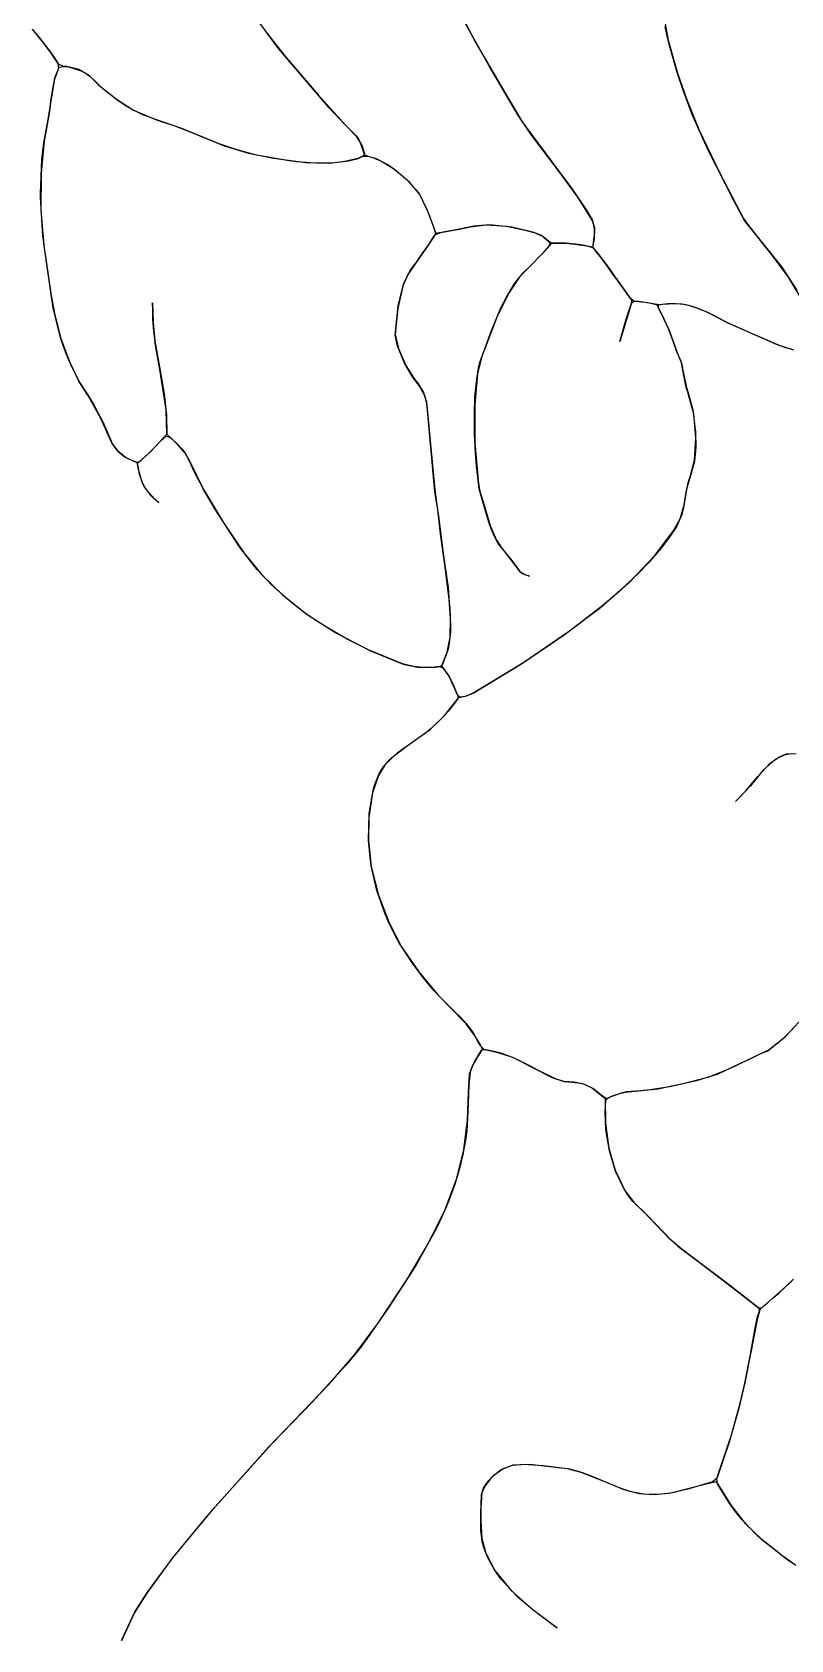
# Model space of a CAD drawing. Extents: x 0 to 8.8, y 0.1 to 11.
# Drawn here: x 0.265 to 1.651, y 2.669 to 5.606 of the extents above; entities that cross this region are included whole.
import ezdxf

# ---------------------------------------------------------------- set-up
doc = ezdxf.new("R2010")
doc.units = 0

msp = doc.modelspace()

# ---------------------------------------------------------------- linework, layer by layer
for points in [[(1.0329, 5.6666), (1.0761, 5.5851), (1.1256, 5.4999), (1.1601, 5.4419), (1.2157, 5.3663), (1.2517, 5.3183), (1.2779, 5.279), (1.2875, 5.2629), (1.2918, 5.2484), (1.2914, 5.228), (1.2886, 5.213), (1.2678, 5.2169), (1.257, 5.2184), (1.2398, 5.2199), (1.2215, 5.2203), (1.2134, 5.2202), (1.2079, 5.224), (1.1951, 5.2339), (1.1813, 5.2396), (1.1416, 5.2493), (1.0997, 5.2536), (1.0715, 5.2515), (1.0388, 5.2446), (1.0022, 5.2381), (0.9977, 5.2505), (0.9928, 5.2643), (0.9885, 5.2755), (0.9732, 5.3089), (0.9545, 5.3308), (0.947, 5.3379), (0.9275, 5.3541), (0.9143, 5.363), (0.8939, 5.374), (0.8828, 5.3775), (0.8727, 5.3807), (0.8641, 5.4049), (0.858, 5.4142), (0.8354, 5.4373), (0.8075, 5.4674), (0.7355, 5.5513), (0.7145, 5.5757), (0.6796, 5.6238)], [(0.2648, 5.6109), (0.2711, 5.6036), (0.2774, 5.5961), (0.2986, 5.5688), (0.3061, 5.5576), (0.3119, 5.5487), (0.313, 5.5393), (0.3056, 5.52), (0.2992, 5.4801), (0.2958, 5.4568), (0.2865, 5.4065), (0.2811, 5.348), (0.2809, 5.2806), (0.2859, 5.2168), (0.2998, 5.1248), (0.306, 5.0891), (0.308, 5.0818), (0.3169, 5.0462), (0.3357, 4.9975), (0.3517, 4.9652), (0.3661, 4.9435), (0.3766, 4.9263), (0.3856, 4.9099), (0.3937, 4.8936), (0.4117, 4.853), (0.4218, 4.8397), (0.4345, 4.8293), (0.4559, 4.8195), (0.458, 4.8131), (0.4605, 4.7986), (0.465, 4.7848), (0.472, 4.7716), (0.4887, 4.7524), (0.496, 4.7462), (0.4867, 4.7542), (0.4823, 4.7585), (0.4688, 4.7769), (0.4656, 4.7834), (0.4584, 4.8093), (0.4575, 4.8189), (0.4641, 4.8241), (0.4803, 4.8385), (0.4984, 4.8579), (0.5095, 4.8679), (0.5166, 4.8651), (0.5327, 4.8509), (0.5383, 4.8444), (0.5443, 4.8365), (0.5528, 4.8213), (0.5773, 4.7714), (0.6151, 4.7087), (0.652, 4.6537), (0.6851, 4.6139), (0.7221, 4.5777), (0.7672, 4.5419), (0.8206, 4.5078), (0.8831, 4.4759), (0.9425, 4.4512), (0.9687, 4.446), (1.0018, 4.446), (1.0092, 4.447), (1.0158, 4.4441), (1.0267, 4.4287), (1.0323, 4.4165), (1.0385, 4.4022), (1.0436, 4.3904), (1.0361, 4.38), (1.03, 4.3721), (1.0248, 4.3657), (1.0146, 4.3539), (0.9938, 4.3336), (0.9832, 4.3252), (0.9317, 4.2888), (0.9097, 4.2679), (0.8972, 4.2477), (0.8863, 4.2162), (0.8798, 4.1712), (0.8792, 4.1295), (0.8843, 4.0818), (0.8973, 4.0292), (0.9166, 3.9791), (0.9392, 3.935), (0.9708, 3.8895), (1.0059, 3.8472), (1.037, 3.816), (1.0477, 3.8059), (1.0579, 3.7942), (1.0626, 3.7882), (1.0671, 3.7819), (1.0714, 3.7756), (1.0754, 3.769), (1.0831, 3.7557), (1.0869, 3.7488), (1.0841, 3.7435), (1.0794, 3.7357), (1.0689, 3.7178), (1.0647, 3.706), (1.0625, 3.6831), (1.0608, 3.6337), (1.0585, 3.5989), (1.0569, 3.5856), (1.0515, 3.5558), (1.0487, 3.5426), (1.0447, 3.5276), (1.0363, 3.4999), (1.0314, 3.4863), (1.0262, 3.4728), (1.0209, 3.4593), (1.015, 3.446), (1.0089, 3.4329), (1.0027, 3.4198), (0.9658, 3.3531), (0.9162, 3.2767), (0.8764, 3.2191), (0.8695, 3.2098), (0.8631, 3.2014), (0.838, 3.1709), (0.7768, 3.1042), (0.7025, 3.0274), (0.5878, 2.8991), (0.5207, 2.8181), (0.4744, 2.7547), (0.4509, 2.7179), (0.428, 2.6676)], [(0.6905, 5.6079), (0.725, 5.5637), (0.787, 5.4911), (0.8376, 5.4352), (0.8564, 5.4161), (0.8603, 5.4112), (0.8673, 5.3982), (0.8716, 5.3831), (0.8687, 5.3791), (0.8596, 5.3748), (0.8357, 5.3692), (0.8126, 5.3666), (0.804, 5.3661), (0.7969, 5.3661), (0.7899, 5.3661), (0.7829, 5.3663), (0.7478, 5.369), (0.7341, 5.3705), (0.6745, 5.3808), (0.6393, 5.3904), (0.6062, 5.4016), (0.5383, 5.4295), (0.4886, 5.4464), (0.4669, 5.4549), (0.4558, 5.46), (0.4487, 5.4637), (0.4368, 5.4706), (0.4211, 5.481), (0.4096, 5.4897), (0.4004, 5.4968), (0.3841, 5.5114), (0.3698, 5.5256), (0.35, 5.5371), (0.3284, 5.5427), (0.3206, 5.5432), (0.3129, 5.547), (0.2996, 5.5674), (0.2856, 5.5859), (0.2719, 5.6026), (0.2651, 5.6106)], [(1.6512, 5.0264), (1.6459, 5.028), (1.6408, 5.0293), (1.6318, 5.0325), (1.6226, 5.0361), (1.5764, 5.0566), (1.5311, 5.0764), (1.4976, 5.0941), (1.4711, 5.1046), (1.4518, 5.1089), (1.4309, 5.11), (1.4099, 5.1076), (1.3731, 5.1137), (1.364, 5.114), (1.3571, 5.1198), (1.3429, 5.1399), (1.3245, 5.1657), (1.315, 5.1789), (1.3048, 5.1927), (1.2945, 5.2056), (1.2891, 5.2119), (1.2921, 5.2355), (1.2921, 5.245), (1.2909, 5.2533), (1.2885, 5.2608), (1.2841, 5.2686), (1.2615, 5.3043), (1.2267, 5.3518), (1.1758, 5.4191), (1.1508, 5.4562), (1.1475, 5.4616), (1.1002, 5.5431), (1.0544, 5.6244)], [(1.4192, 5.6304), (1.4265, 5.591), (1.4437, 5.5305), (1.46, 5.4838), (1.4831, 5.4263), (1.5195, 5.3504), (1.5594, 5.2742), (1.564, 5.2655), (1.5713, 5.2547), (1.5891, 5.2324), (1.6069, 5.2104), (1.6341, 5.1765), (1.6624, 5.133)], [(1.6718, 5.1154), (1.6464, 5.1584), (1.6146, 5.2009), (1.6091, 5.2074), (1.5995, 5.2193), (1.5882, 5.2335), (1.5657, 5.2619), (1.5479, 5.2955), (1.4985, 5.3928), (1.4703, 5.4555), (1.454, 5.4999), (1.4431, 5.5322), (1.4288, 5.5814), (1.4247, 5.5984), (1.4212, 5.6157)], [(1.6551, 3.7857), (1.6345, 3.7658), (1.6113, 3.7471), (1.581, 3.7328), (1.5474, 3.7165), (1.5313, 3.7089), (1.4991, 3.6964), (1.4461, 3.6831), (1.4287, 3.6794), (1.3937, 3.6737), (1.376, 3.6718), (1.3502, 3.6699), (1.3404, 3.668), (1.3221, 3.6615), (1.3138, 3.6573), (1.306, 3.663), (1.2892, 3.6764), (1.2725, 3.6844), (1.254, 3.6879), (1.2361, 3.6891), (1.2206, 3.6938), (1.1883, 3.7095), (1.1726, 3.718), (1.1475, 3.7306), (1.139, 3.7341), (1.1211, 3.7405), (1.1115, 3.7432), (1.0907, 3.7477), (1.0842, 3.7535), (1.0791, 3.7628), (1.0737, 3.7717), (1.0572, 3.7951), (1.026, 3.8268), (0.9986, 3.8555), (0.9791, 3.8789), (0.9605, 3.9033), (0.952, 3.9159), (0.9356, 3.9413), (0.9284, 3.9546), (0.9153, 3.9816), (0.9091, 3.9962), (0.8946, 4.0377), (0.8841, 4.0831), (0.8819, 4.0984), (0.8792, 4.13), (0.8803, 4.1787), (0.8874, 4.2207), (0.8893, 4.2282), (0.8995, 4.2526), (0.9026, 4.2582), (0.9062, 4.2634), (0.9176, 4.2765), (0.922, 4.2807), (0.95, 4.3023), (0.9924, 4.3325), (1.019, 4.3589), (1.0352, 4.3788), (1.0441, 4.3905), (1.0579, 4.3932), (1.0706, 4.3984), (1.1585, 4.4518), (1.2366, 4.5048), (1.3027, 4.5548), (1.3581, 4.6033), (1.4023, 4.65), (1.4358, 4.6939), (1.4487, 4.7168), (1.4557, 4.7422), (1.4591, 4.7654), (1.463, 4.7826), (1.4648, 4.7885), (1.4665, 4.7937), (1.4747, 4.8238), (1.477, 4.8647), (1.4733, 4.9086), (1.4644, 4.9406), (1.4622, 4.9479), (1.4601, 4.9549), (1.4582, 4.9626), (1.4502, 5.0041), (1.4414, 5.025), (1.4386, 5.0323), (1.4355, 5.0412), (1.4273, 5.0638), (1.4191, 5.0809), (1.4087, 5.1023), (1.4089, 5.1074), (1.4164, 5.1085), (1.4388, 5.1101), (1.4476, 5.1096), (1.4559, 5.1085), (1.4635, 5.1068), (1.4706, 5.1048), (1.477, 5.1028), (1.4941, 5.0959), (1.5016, 5.0925), (1.5069, 5.0897), (1.5199, 5.083), (1.5365, 5.0743), (1.6271, 5.0347), (1.6553, 5.0256)], [(1.6604, 4.2874), (1.6418, 4.2866), (1.622, 4.2771), (1.5996, 4.257), (1.5769, 4.2293), (1.5564, 4.2069), (1.5493, 4.2005), (1.5686, 4.2198), (1.5898, 4.2455), (1.613, 4.2703), (1.6284, 4.2811), (1.6387, 4.2856), (1.6517, 4.2878)], [(1.6516, 3.3235), (1.6028, 3.2804), (1.5976, 3.2756), (1.5924, 3.275), (1.5924, 3.2749), (1.5924, 3.2749), (1.5607, 3.3), (1.5479, 3.3098), (1.5407, 3.3154), (1.5111, 3.3379), (1.452, 3.382), (1.4297, 3.4011), (1.3809, 3.4521), (1.3622, 3.47), (1.3542, 3.4801), (1.3473, 3.4905), (1.3441, 3.4959), (1.3305, 3.5251), (1.3194, 3.5626), (1.3128, 3.6008), (1.3112, 3.6325), (1.3126, 3.6547), (1.3181, 3.6597), (1.3374, 3.6672), (1.3486, 3.6697), (1.354, 3.6704), (1.408, 3.6759), (1.4783, 3.6908), (1.5165, 3.7026), (1.5588, 3.7223), (1.5762, 3.7307), (1.596, 3.7399), (1.6085, 3.7453), (1.6406, 3.7715), (1.6817, 3.8153)], [(0.4282, 2.6681), (0.4522, 2.7204), (0.4756, 2.7566), (0.5215, 2.819), (0.5952, 2.9076), (0.6964, 3.0209), (0.8058, 3.1351), (0.8537, 3.1899), (0.8961, 3.2473), (0.9494, 3.327), (0.9889, 3.3936), (1.019, 3.4555), (1.0402, 3.5126), (1.0532, 3.5643), (1.06, 3.6187), (1.0617, 3.6692), (1.0639, 3.7027), (1.0689, 3.7177), (1.0722, 3.724), (1.0858, 3.7462), (1.0916, 3.7475), (1.113, 3.7428), (1.1385, 3.7344), (1.1457, 3.7314), (1.1525, 3.7284), (1.1603, 3.7246), (1.1717, 3.7185), (1.1775, 3.7155), (1.2158, 3.6959), (1.2363, 3.6891), (1.2519, 3.688), (1.267, 3.6862), (1.2728, 3.6843), (1.2883, 3.6769), (1.3117, 3.6581), (1.3118, 3.6129), (1.3184, 3.5672), (1.3299, 3.5269), (1.3474, 3.4902), (1.3651, 3.4669), (1.3895, 3.4438), (1.4319, 3.3991), (1.4444, 3.3882), (1.4879, 3.3554), (1.5343, 3.3203), (1.5454, 3.3118), (1.5658, 3.296), (1.5918, 3.2755), (1.5934, 3.2694), (1.5888, 3.2541), (1.5787, 3.2003), (1.5759, 3.1858), (1.5664, 3.1384), (1.555, 3.0898), (1.538, 3.0304), (1.5152, 2.9637), (1.5075, 2.9577), (1.4622, 2.9446), (1.4483, 2.9411), (1.4371, 2.9385), (1.427, 2.9368), (1.4065, 2.9346), (1.3817, 2.9354), (1.3684, 2.9375), (1.3566, 2.9404), (1.3459, 2.9439), (1.336, 2.9475), (1.2803, 2.9709), (1.2648, 2.976), (1.2468, 2.9812), (1.2366, 2.9822), (1.1736, 2.9897), (1.1429, 2.988), (1.1213, 2.9795), (1.1036, 2.9656), (1.0914, 2.95), (1.0864, 2.9379), (1.0844, 2.9101), (1.0844, 2.903), (1.0844, 2.8857), (1.086, 2.8546), (1.0934, 2.8276), (1.1099, 2.7959), (1.1397, 2.7596), (1.1769, 2.7262), (1.217, 2.6958), (1.2237, 2.6909), (1.2181, 2.695), (1.1791, 2.7241), (1.1522, 2.7473), (1.139, 2.7603), (1.1208, 2.7808), (1.1093, 2.7969), (1.0958, 2.8215), (1.0891, 2.8399), (1.0867, 2.8495), (1.0845, 2.8693), (1.0842, 2.8894), (1.0842, 2.8995), (1.0857, 2.9346), (1.0893, 2.9461), (1.0977, 2.9591), (1.108, 2.9698), (1.1254, 2.9819), (1.1429, 2.988), (1.1495, 2.9891), (1.1625, 2.99), (1.1985, 2.9874), (1.242, 2.9822), (1.2667, 2.9756), (1.3123, 2.9579), (1.3455, 2.9441), (1.3737, 2.9365), (1.4008, 2.9345), (1.4316, 2.9376), (1.4909, 2.9528), (1.5144, 2.9585), (1.5418, 2.9143), (1.5674, 2.8816), (1.5967, 2.8532), (1.6426, 2.8174), (1.6597, 2.8059)], [(1.6529, 2.8101), (1.6445, 2.8159), (1.6361, 2.822), (1.6035, 2.8475), (1.5959, 2.8539), (1.5884, 2.8606), (1.5615, 2.8885), (1.5527, 2.8994), (1.5381, 2.9196), (1.5167, 2.9544), (1.5152, 2.9637), (1.5419, 3.0434), (1.5573, 3.0993), (1.5663, 3.138), (1.5761, 3.1872), (1.5851, 3.2356), (1.5899, 3.26), (1.5954, 3.2736), (1.6015, 3.2793), (1.6078, 3.2848), (1.6184, 3.2938), (1.6288, 3.3026), (1.6555, 3.3277)]]:
    msp.add_lwpolyline(points)
for points in [[(0.3859, 5.5093), (0.417, 5.4842), (0.4498, 5.4631), (0.4886, 5.4464), (0.5006, 5.4425), (0.5238, 5.4349), (0.5504, 5.4246), (0.6158, 5.398), (0.6601, 5.3845), (0.7055, 5.3753), (0.7649, 5.3674), (0.8081, 5.3665), (0.8428, 5.3705), (0.8603, 5.3751), (0.8688, 5.3792), (0.8778, 5.3793), (0.8869, 5.3765), (0.9038, 5.3693), (0.9109, 5.3652), (0.9235, 5.3571), (0.9282, 5.3535), (0.933, 5.3499), (0.9378, 5.3461), (0.9471, 5.3378), (0.9519, 5.3333), (0.9712, 5.312), (0.9865, 5.2806), (1.0008, 5.2418), (1.0019, 5.2386), (0.9991, 5.2332), (0.993, 5.2238), (0.9883, 5.2166), (0.9687, 5.1886), (0.9508, 5.1631), (0.9416, 5.1419), (0.9326, 5.1006), (0.9276, 5.0538), (0.9338, 5.0276), (0.9472, 4.9965), (0.963, 4.9719), (0.969, 4.9644), (0.9794, 4.9474), (0.9853, 4.9304), (1.0001, 4.7695), (1.0035, 4.7467), (1.0079, 4.7176), (1.0154, 4.6533), (1.0244, 4.5912), (1.0261, 4.5729), (1.0268, 4.5636), (1.0276, 4.554), (1.0291, 4.5189), (1.0289, 4.5101), (1.0261, 4.4855), (1.0242, 4.477), (1.0151, 4.4526), (1.0137, 4.4496), (1.0106, 4.4472), (1.0038, 4.4462), (0.9972, 4.4454), (0.9909, 4.4451), (0.9847, 4.445), (0.9788, 4.4451), (0.9729, 4.4455), (0.9672, 4.4461), (0.9615, 4.4469), (0.9412, 4.4516), (0.8804, 4.477), (0.8399, 4.4971), (0.7992, 4.5205), (0.779, 4.5337), (0.7592, 4.5476), (0.7393, 4.5631), (0.7022, 4.5962), (0.6761, 4.624), (0.6676, 4.6338), (0.6436, 4.6653), (0.5996, 4.7331), (0.5771, 4.7718), (0.5714, 4.7822), (0.5656, 4.7936), (0.561, 4.8033), (0.5555, 4.8151), (0.5506, 4.8259), (0.5443, 4.8364), (0.529, 4.8545), (0.511, 4.8712), (0.5096, 4.9158), (0.4982, 4.9896), (0.4901, 5.0335), (0.4862, 5.066), (0.4854, 5.082), (0.4852, 5.0983), (0.4847, 5.111), (0.4857, 5.0755), (0.4888, 5.0419), (0.4974, 4.9943), (0.5061, 4.945), (0.5104, 4.9058), (0.511, 4.8712), (0.488, 4.8468), (0.4776, 4.8358), (0.4602, 4.821), (0.4566, 4.8193), (0.4411, 4.8254), (0.435, 4.829), (0.421, 4.8405), (0.4103, 4.8554), (0.3898, 4.9014), (0.3677, 4.941), (0.3509, 4.9667), (0.3305, 5.0097), (0.3257, 5.0215), (0.3214, 5.0334), (0.3173, 5.0452), (0.3033, 5.1012), (0.2908, 5.1852), (0.284, 5.2337), (0.2803, 5.3035), (0.2802, 5.3117), (0.2826, 5.3731), (0.2859, 5.4037), (0.2946, 5.4498), (0.297, 5.4647), (0.2991, 5.4798), (0.3012, 5.495), (0.3062, 5.522), (0.3142, 5.5418), (0.3229, 5.5431), (0.3314, 5.5424), (0.3543, 5.5352), (0.3615, 5.5313), (0.3703, 5.5251), (0.3827, 5.5132), (0.3859, 5.5093)], [(1.0804, 4.7773), (1.0819, 4.7695), (1.084, 4.7627), (1.086, 4.7557), (1.1018, 4.7029), (1.1129, 4.6775), (1.1239, 4.6616), (1.1392, 4.6431), (1.1556, 4.6206), (1.1599, 4.6166), (1.1732, 4.6121), (1.1669, 4.6136), (1.1567, 4.6193), (1.1274, 4.6574), (1.1163, 4.6719), (1.1117, 4.6794), (1.1067, 4.6899), (1.1027, 4.7001), (1.0991, 4.7107), (1.0895, 4.7433), (1.0813, 4.7715), (1.0805, 4.777), (1.0764, 4.8126), (1.0747, 4.8365), (1.0727, 4.8718), (1.0726, 4.8834), (1.0726, 4.9068), (1.0734, 4.9394), (1.0756, 4.9614), (1.0769, 4.9718), (1.0802, 4.9923), (1.0823, 5.0024), (1.104, 5.0606), (1.1217, 5.1031), (1.1305, 5.1203), (1.1453, 5.1452), (1.151, 5.1528), (1.1626, 5.1671), (1.1754, 5.1794), (1.1943, 5.1988), (1.2007, 5.205), (1.2142, 5.2202), (1.217, 5.2203), (1.2326, 5.2202), (1.2402, 5.2199), (1.2562, 5.2185), (1.2781, 5.2152), (1.2889, 5.2121), (1.2957, 5.2042), (1.3, 5.1988), (1.3191, 5.1735), (1.3281, 5.1608), (1.3354, 5.1506), (1.3596, 5.1163), (1.359, 5.1089), (1.3429, 5.0566), (1.338, 5.0405), (1.3501, 5.0816), (1.355, 5.0983), (1.3599, 5.1112), (1.3639, 5.114), (1.3721, 5.1138), (1.3892, 5.1117), (1.3978, 5.1098), (1.4058, 5.1073), (1.416, 5.0872), (1.4217, 5.0753), (1.4291, 5.0597), (1.4419, 5.0238), (1.4512, 4.9992), (1.4527, 4.9913), (1.4592, 4.9592), (1.4634, 4.9445), (1.4718, 4.9159), (1.4767, 4.8749), (1.4769, 4.848), (1.476, 4.834), (1.4745, 4.8221), (1.4682, 4.7975), (1.4608, 4.7732), (1.4547, 4.7366), (1.4516, 4.7246), (1.4415, 4.7023), (1.4282, 4.6829), (1.4209, 4.6731), (1.4135, 4.6634), (1.3897, 4.6355), (1.3723, 4.6172), (1.3362, 4.5831), (1.3074, 4.5584), (1.2464, 4.5116), (1.1608, 4.4531), (1.0705, 4.3984), (1.0556, 4.3925), (1.0461, 4.3907), (1.0412, 4.3961), (1.0367, 4.4063), (1.0308, 4.4198), (1.0247, 4.4319), (1.0128, 4.448), (1.0231, 4.4734), (1.0282, 4.5005), (1.0287, 4.5348), (1.0262, 4.5695), (1.0197, 4.6238), (1.0107, 4.6891), (1.006, 4.7336), (1.0013, 4.759), (1.0003, 4.7662), (0.9857, 4.9277), (0.9814, 4.9426), (0.9726, 4.9591), (0.9597, 4.9762), (0.9443, 5.0022), (0.9323, 5.0325), (0.9277, 5.0522), (0.9333, 5.1056), (0.9428, 5.1456), (0.9554, 5.1705), (0.9672, 5.1864), (0.9729, 5.1944), (0.9786, 5.2023), (0.9915, 5.2215), (1.0005, 5.2354), (1.011, 5.2396), (1.0345, 5.2437), (1.0452, 5.2458), (1.0652, 5.2502), (1.0941, 5.2537), (1.1313, 5.251), (1.1654, 5.244), (1.1737, 5.2417), (1.1819, 5.2395), (1.1972, 5.2327), (1.2099, 5.2221), (1.2103, 5.2178), (1.205, 5.2102), (1.1957, 5.2), (1.1731, 5.1769), (1.1558, 5.1596), (1.1358, 5.1301), (1.1137, 5.0851), (1.0854, 5.0116), (1.0784, 4.9813), (1.0731, 4.9248), (1.0736, 4.856), (1.0792, 4.7871), (1.0804, 4.7773), (1.0804, 4.7773)]]:
    msp.add_lwpolyline(points, close=True)

doc.saveas('drawing.dxf')
